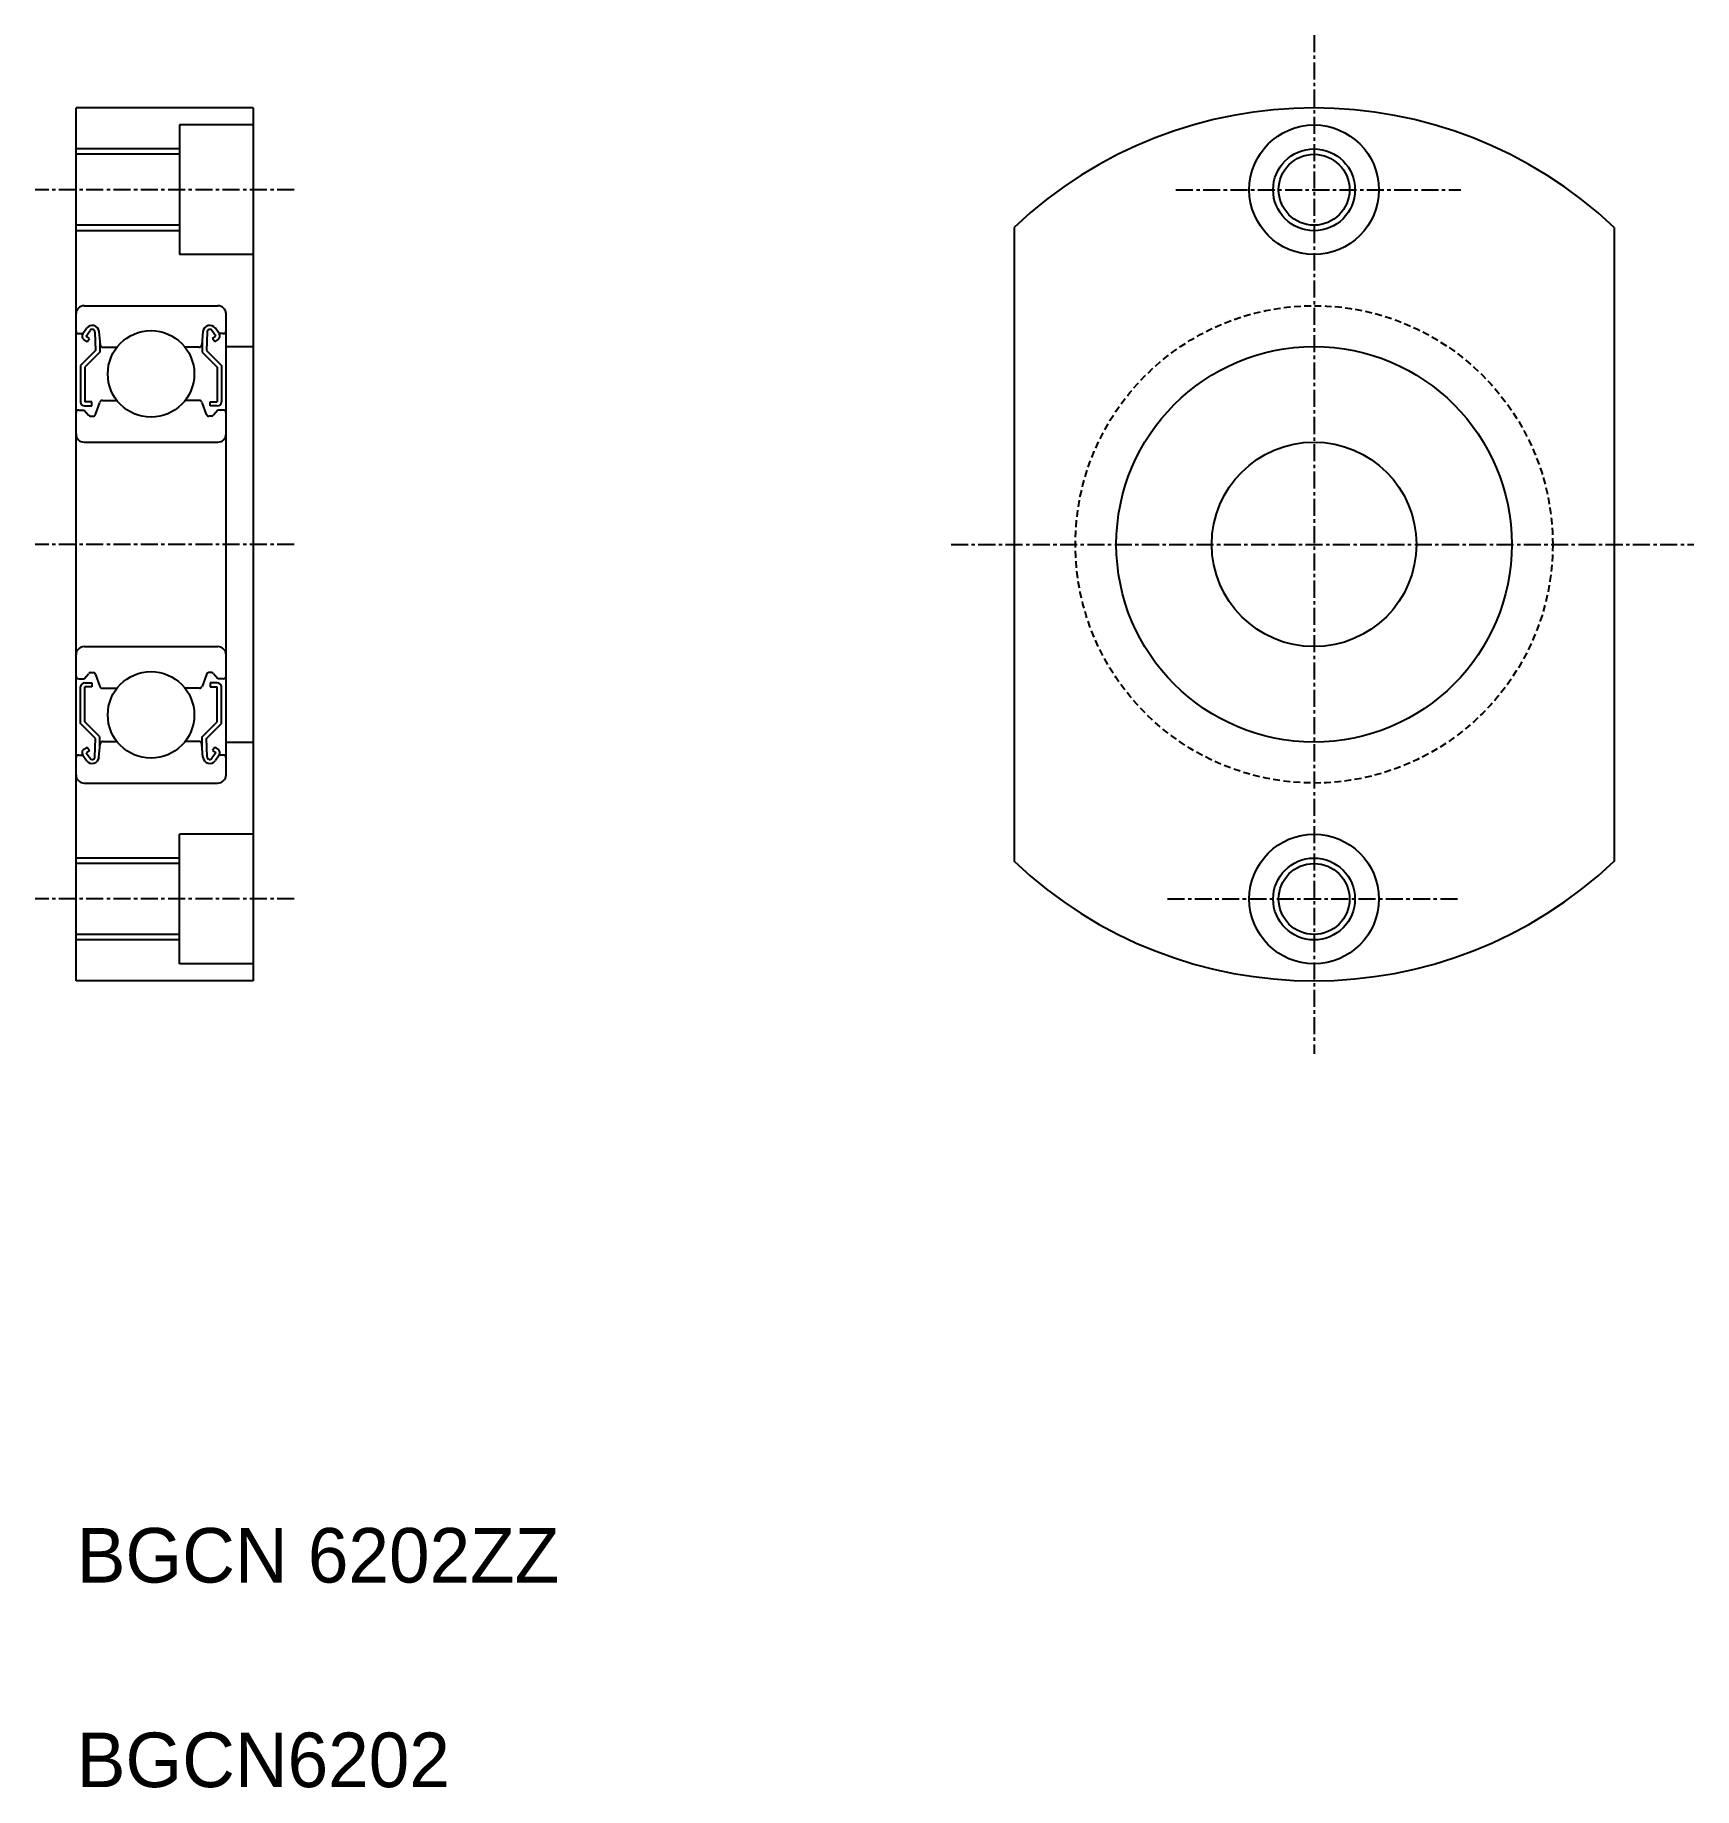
# Model space of a CAD drawing. Extents: x 176 to 298, y 68 to 196.
import ezdxf

# ---------------------------------------------------------------- set-up
doc = ezdxf.new("R2010")
doc.units = 0
doc.linetypes.add('CENTER', pattern=[2, 1.25, -0.25, 0.25, -0.25])
doc.linetypes.add('DASHED', pattern=[0.75, 0.5, -0.25])
doc.layers.get('0').update_dxf_attribs({"linetype": 'CONTINUOUS'})
doc.layers.add('CENTER', color=1, linetype='CENTER')

msp = doc.modelspace()

# ---------------------------------------------------------------- linework, layer by layer
for p, q in [((179, 127.08), (179, 191.08)), ((192, 191.08), (179, 191.08)), ((185.5, 191.08), (185.5, 191.08)), ((188.75, 191.08), (188.75, 191.08)), ((192, 191.08), (192, 127.08)), ((186.6, 189.83), (186.6, 180.33)), ((192, 189.83), (186.6, 189.83)), ((186.6, 187.68), (179, 187.68)), ((186.6, 182.48), (179, 182.48)), ((247.78, 182.31), (247.78, 135.84)), ((291.78, 182.31), (291.78, 135.84)), ((192, 180.33), (186.6, 180.33)), ((179.6, 176.58), (189.4, 176.58)), ((179, 142.18), (179, 175.98)), ((179.5, 174.53), (179.78, 174.92)), ((189.5, 174.53), (189.22, 174.92)), ((190, 142.18), (190, 175.98)), ((179.2, 174.53), (179.5, 174.53)), ((179.82, 173.94), (179.57, 174.11)), ((179.74, 174.35), (180.03, 174.76)), ((179.99, 174.18), (179.74, 174.35)), ((179.82, 173.94), (179.99, 174.18)), ((180.39, 174.65), (180.44, 173.3)), ((180.68, 174.68), (180.77, 173.71)), ((180.74, 174.05), (180.74, 173.18)), ((180.97, 173.53), (181.99, 173.53)), ((188.03, 173.53), (187, 173.53)), ((188.31, 174.68), (188.23, 173.71)), ((188.26, 174.05), (188.26, 173.18)), ((188.61, 174.65), (188.56, 173.3)), ((189.25, 174.35), (188.97, 174.76)), ((189.01, 174.18), (189.25, 174.35)), ((189.18, 173.94), (189.01, 174.18)), ((189.18, 173.94), (189.42, 174.11)), ((189.8, 174.53), (189.5, 174.53)), ((190, 173.58), (192, 173.58)), ((180.44, 173.3), (179.34, 172.2)), ((180.74, 173.18), (179.64, 172.08)), ((188.26, 173.18), (189.36, 172.08)), ((188.56, 173.3), (189.66, 172.2)), ((179.34, 172.2), (179.34, 169.53)), ((179.64, 172.08), (179.64, 169.53)), ((189.36, 172.08), (189.36, 169.53)), ((189.66, 172.2), (189.66, 169.53)), ((179.2, 168.93), (179.6, 168.93)), ((179.6, 168.93), (179.92, 168.55)), ((180.16, 169.53), (179.64, 169.53)), ((179.64, 169.23), (180.16, 169.23)), ((180.07, 168.48), (180.24, 168.48)), ((180.16, 169.23), (180.16, 169.53)), ((180.43, 168.61), (180.75, 169.49)), ((180.94, 169.63), (181.99, 169.63)), ((188.05, 169.63), (187, 169.63)), ((188.56, 168.61), (188.24, 169.49)), ((188.93, 168.48), (188.75, 168.48)), ((188.84, 169.53), (189.36, 169.53)), ((188.84, 169.23), (188.84, 169.53)), ((189.36, 169.23), (188.84, 169.23)), ((189.4, 168.93), (189.08, 168.55)), ((189.8, 168.93), (189.4, 168.93)), ((179.6, 166.58), (189.4, 166.58)), ((179, 159.08), (179, 159.08)), ((179, 150.83), (179, 150.83)), ((179.6, 151.58), (189.4, 151.58)), ((179.2, 149.23), (179.6, 149.23)), ((179.6, 149.23), (179.92, 149.6)), ((180.07, 149.68), (180.24, 149.68)), ((180.43, 149.54), (180.75, 148.66)), ((188.56, 149.54), (188.24, 148.66)), ((188.93, 149.68), (188.75, 149.68)), ((189.4, 149.23), (189.08, 149.6)), ((189.8, 149.23), (189.4, 149.23)), ((179.34, 145.95), (179.34, 148.63)), ((179.64, 148.93), (180.16, 148.93)), ((179.64, 146.08), (179.64, 148.63)), ((180.16, 148.63), (179.64, 148.63)), ((180.16, 148.93), (180.16, 148.63)), ((180.94, 148.53), (181.99, 148.53)), ((188.05, 148.53), (187, 148.53)), ((188.84, 148.93), (188.84, 148.63)), ((189.36, 148.93), (188.84, 148.93)), ((188.84, 148.63), (189.36, 148.63)), ((189.36, 146.08), (189.36, 148.63)), ((189.66, 145.95), (189.66, 148.63)), ((180.44, 144.85), (179.34, 145.95)), ((180.74, 144.98), (179.64, 146.08)), ((188.26, 144.98), (189.36, 146.08)), ((188.56, 144.85), (189.66, 145.95)), ((179.82, 144.22), (179.57, 144.04)), ((179.99, 143.97), (179.74, 143.8)), ((179.82, 144.22), (179.99, 143.97)), ((180.39, 143.5), (180.44, 144.85)), ((180.68, 143.47), (180.77, 144.44)), ((180.74, 144.1), (180.74, 144.98)), ((180.97, 144.63), (181.99, 144.63)), ((188.03, 144.63), (187, 144.63)), ((188.31, 143.47), (188.23, 144.44)), ((188.26, 144.1), (188.26, 144.98)), ((188.61, 143.5), (188.56, 144.85)), ((189.18, 144.22), (189.01, 143.97)), ((189.01, 143.97), (189.25, 143.8)), ((189.18, 144.22), (189.42, 144.04)), ((190, 144.58), (192, 144.58)), ((179.2, 143.63), (179.5, 143.63)), ((179.5, 143.63), (179.78, 143.23)), ((179.74, 143.8), (180.03, 143.4)), ((189.25, 143.8), (188.97, 143.4)), ((189.5, 143.63), (189.22, 143.23)), ((189.8, 143.63), (189.5, 143.63)), ((179.6, 141.58), (189.4, 141.58)), ((186.6, 128.33), (186.6, 137.83)), ((192, 137.83), (186.6, 137.83)), ((186.6, 135.68), (179, 135.68)), ((186.6, 130.48), (179, 130.48)), ((192, 128.33), (186.6, 128.33)), ((192, 127.08), (179, 127.08))]:
    msp.add_line(p, q)
at = {"color": 3}
for p, q in [((186.6, 188.08), (179, 188.08)), ((186.6, 182.08), (179, 182.08)), ((186.6, 136.08), (179, 136.08)), ((186.6, 130.08), (179, 130.08))]:
    msp.add_line(p, q, dxfattribs=at)
for centre, radius in [((269.78, 185.08), 4.75), ((269.78, 185.08), 2.6), ((184.5, 171.58), 3.17), ((269.78, 159.08), 14.5), ((269.78, 159.08), 7.5), ((184.5, 146.58), 3.17), ((269.78, 133.08), 4.75), ((269.78, 133.08), 2.6)]:
    msp.add_circle(centre, radius)
for centre in [(269.78, 185.08), (269.78, 133.08)]:
    msp.add_circle(centre, 3, dxfattribs=at)
at = {"color": 3, "linetype": 'DASHED'}
msp.add_circle((269.78, 159.08), 17.5, dxfattribs=at)
for centre, radius, start, end in [((269.78, 159.08), 32, 46.5675, 133.4325), ((179.6, 175.98), 0.6, 90, 180), ((189.4, 175.98), 0.6, 0, 90), ((180.19, 174.64), 0.5, 5.065, 144.9356), ((180.19, 174.64), 0.2, 2.1312, 144.9367), ((188.81, 174.64), 0.5, 35.0644, 174.935), ((188.81, 174.64), 0.2, 35.0633, 177.8688), ((179.2, 174.73), 0.2, 180, 270), ((179.74, 174.35), 0.3, 144.9356, 235.0377), ((180.97, 173.73), 0.2, 185.065, 270), ((188.03, 173.73), 0.2, 270, 354.935), ((189.25, 174.35), 0.3, 304.9623, 35.0644), ((189.8, 174.73), 0.2, 270, 0), ((179.2, 168.73), 0.2, 90, 180), ((179.64, 169.53), 0.3, 180, 270), ((180.07, 168.68), 0.2, 219.997, 270), ((180.24, 168.68), 0.2, 270, 339.9703), ((180.94, 169.43), 0.2, 90, 159.9703), ((188.05, 169.43), 0.2, 20.0297, 90), ((188.75, 168.68), 0.2, 200.0297, 270), ((188.93, 168.68), 0.2, 270, 320.003), ((189.36, 169.53), 0.3, 270, 0), ((189.8, 168.73), 0.2, 0, 90), ((179.6, 167.18), 0.6, 180, 270), ((189.4, 167.18), 0.6, 270, 0), ((179.6, 150.98), 0.6, 90, 180), ((189.4, 150.98), 0.6, 0, 90), ((179.2, 149.43), 0.2, 180, 270), ((180.07, 149.48), 0.2, 90, 140.003), ((180.24, 149.48), 0.2, 20.0297, 90), ((188.75, 149.48), 0.2, 90, 159.9703), ((188.93, 149.48), 0.2, 39.997, 90), ((189.8, 149.43), 0.2, 270, 0), ((179.64, 148.63), 0.3, 90, 180), ((180.94, 148.73), 0.2, 200.0297, 270), ((188.05, 148.73), 0.2, 270, 339.9703), ((189.36, 148.63), 0.3, 0, 90), ((179.74, 143.8), 0.3, 124.9623, 215.0644), ((180.97, 144.43), 0.2, 90, 174.935), ((188.03, 144.43), 0.2, 5.065, 90), ((189.25, 143.8), 0.3, 324.9356, 55.0377), ((179.2, 143.43), 0.2, 90, 180), ((180.19, 143.52), 0.5, 215.0644, 354.935), ((180.19, 143.51), 0.2, 215.0633, 357.8688), ((188.81, 143.52), 0.5, 185.065, 324.9356), ((188.81, 143.51), 0.2, 182.1312, 324.9367), ((189.8, 143.43), 0.2, 0, 90), ((179.6, 142.18), 0.6, 180, 270), ((189.4, 142.18), 0.6, 270, 0), ((269.78, 159.08), 32, 226.5675, 313.4325)]:
    msp.add_arc(centre, radius, start, end)
at = {"layer": 'CENTER', "color": 1, "linetype": 'CENTER'}
for p, q in [((269.78, 196.42), (269.78, 121.73)), ((195, 185.08), (176, 185.08)), ((259.65, 185.08), (280.53, 185.08)), ((195, 159.08), (176, 159.08)), ((243.16, 159.08), (297.63, 159.08)), ((195, 133.08), (176, 133.08)), ((259.04, 133.08), (280.38, 133.08))]:
    msp.add_line(p, q, dxfattribs=at)

# ---------------------------------------------------------------- texts
for s, p in [('BGCN 6202ZZ', (179.06, 82.96)), ('BGCN6202', (179.06, 67.96))]:
    msp.add_text(s, height=4).set_placement(p)

doc.saveas('drawing.dxf')
